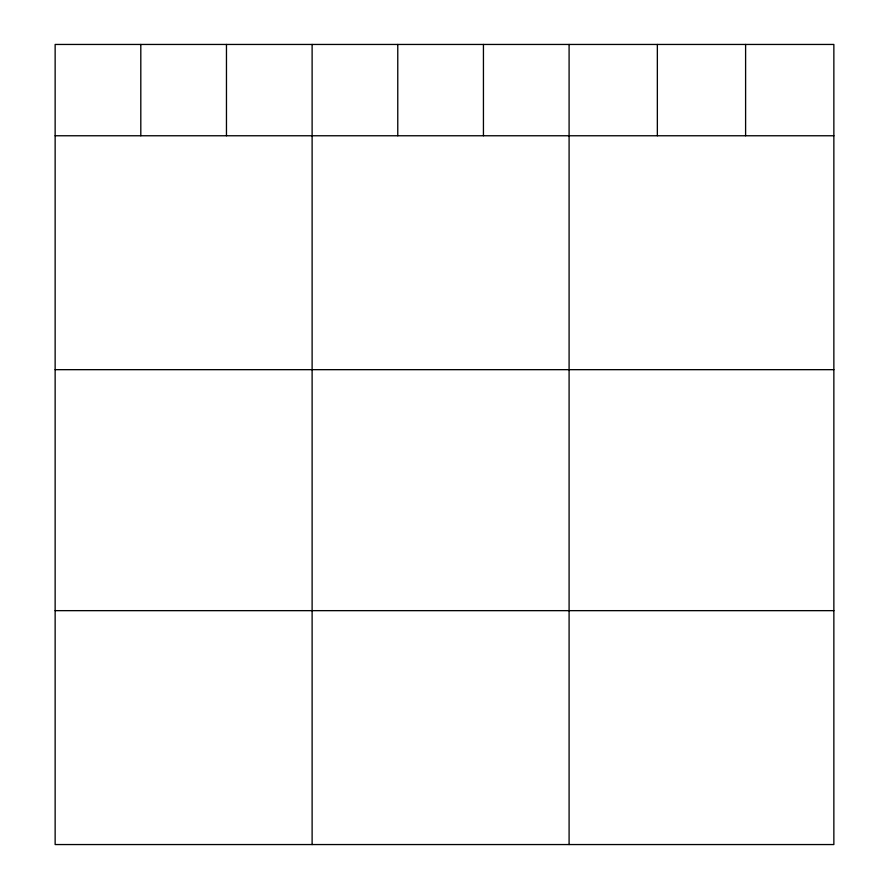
<?xml version="1.0" encoding="UTF-8"?>
<svg xmlns="http://www.w3.org/2000/svg" width="889" height="889" viewBox="0 0 889 889"><rect width="100%" height="100%" fill="white"/><g stroke="black" fill="none" stroke-linecap="round" stroke-linejoin="round"><path stroke-width="1.33" d="M833.86 135.761L833.86 844.55L55.14 844.55L55.14 44.45L833.86 44.45L833.86 135.761L55.14 135.761M55.14 369.668L833.86 369.668M55.14 610.654L833.86 610.654M745.604 44.45L745.604 135.761M657.349 44.45L657.349 135.761M569.093 44.45L569.093 844.55M483.438 44.45L483.438 135.761M397.772 44.45L397.772 135.761M312.117 44.45L312.117 844.55M226.462 44.45L226.462 135.761M140.806 44.45L140.806 135.761"/></g></svg>
